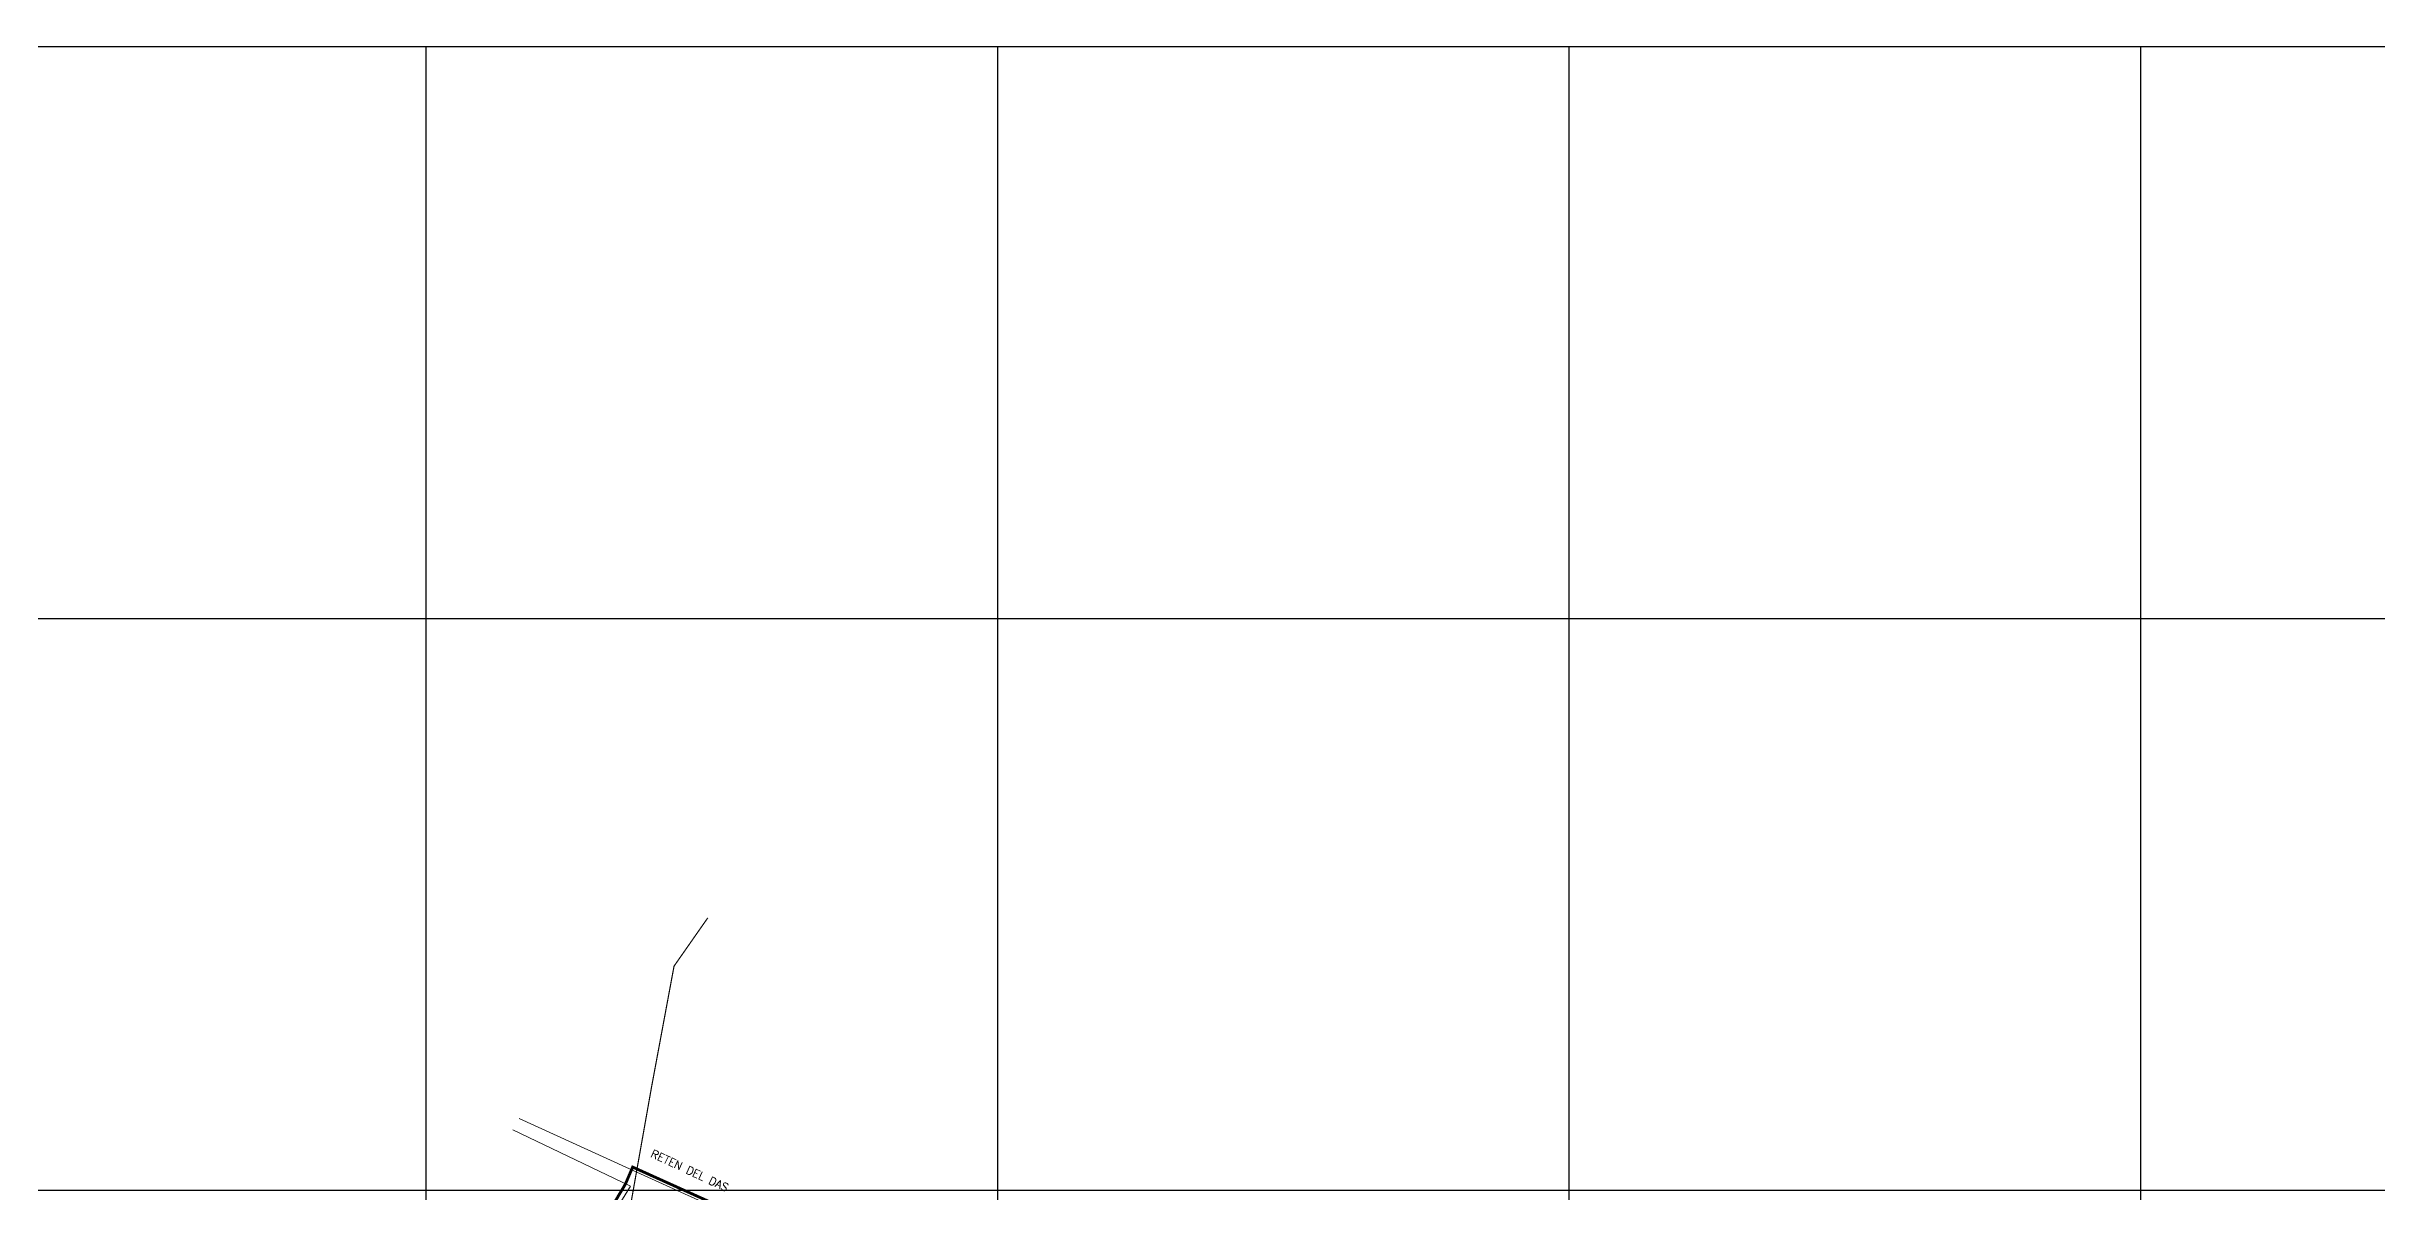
# Model space of a CAD drawing. Header units: millimetres. Extents: x 1479 to 6479, y -838 to 6662.
# Drawn here: x 3148 to 5185, y 5661 to 6662 of the extents above; entities that cross this region are included whole.
import ezdxf

# ---------------------------------------------------------------- set-up
doc = ezdxf.new("R2010")
doc.units = ezdxf.units.MM
doc.linetypes.add('ACAD_ISO05W100', pattern=[34, 24, -3, 0.5, -3, 0.5, -3])
doc.layers.add('MANZANAS', color=254, linetype='Continuous', lineweight=5)
doc.layers.add('Residencial', color=6, linetype='Continuous', lineweight=20)
for name, color, linetype in [('OUEBRADAS', 4, 'ACAD_ISO05W100'), ('Rejilla', 9, 'Continuous'), ('TEXTOSITIOS', 7, 'Continuous')]:
    doc.layers.add(name, color=color, linetype=linetype)
doc.styles.add('60', font='romans.shx', dxfattribs={"height": 5.44})

msp = doc.modelspace()

# ---------------------------------------------------------------- linework, layer by layer
at = {"layer": 'MANZANAS'}
for points in [[(3555.5, 5715.1), (3658.3, 5665.6), (3639.7, 5635.4)], [(3654.3, 5682.2), (3560.8, 5724.9)], [(4092.6, 5510.5), (4032.4, 5384.5), (4008.1, 5367.4), (3973.7, 5436.9), (3925.4, 5540.9), (3874.3, 5582.4), (3654.3, 5682.2)]]:
    msp.add_lwpolyline(points, dxfattribs=at)
at = {"layer": 'OUEBRADAS', "const_width": 1}
msp.add_lwpolyline([(3663.3, 5398.1), (3653.9, 5417.1), (3637.4, 5477.3), (3642.4, 5537.4), (3649.9, 5601.3), (3676.7, 5752.3), (3696.4, 5858.1), (3725.9, 5900.3)], dxfattribs=at)
at = {"layer": 'Rejilla'}
for p, q in [((1479.2, 6662.2), (5979.2, 6662.2)), ((1479.2, 6662.2), (6479.2, 6662.2)), ((1479.2, 6662.2), (6479.2, 6662.2)), ((3479.2, 6662.2), (3479.2, -337.8)), ((3479.2, 6662.2), (3479.2, -837.8)), ((3979.2, 6662.2), (3979.2, -337.8)), ((3979.2, 6662.2), (3979.2, -837.8)), ((4479.2, 6662.2), (4479.2, -337.8)), ((4479.2, 6662.2), (4479.2, -837.8)), ((4979.2, 6662.2), (4979.2, -337.8)), ((4979.2, 6662.2), (4979.2, -837.8)), ((1479.2, 6162.2), (5979.2, 6162.2)), ((1479.2, 6162.2), (5979.2, 6162.2)), ((1479.2, 6162.2), (6479.2, 6162.2)), ((1479.2, 6162.2), (6479.2, 6162.2)), ((1479.2, 5662.2), (5979.2, 5662.2)), ((1479.2, 5662.2), (6479.2, 5662.2))]:
    msp.add_line(p, q, dxfattribs=at)
at = {"layer": 'Residencial'}
msp.add_lwpolyline([(3883.7, 5581.6, 2.5, 2.5, 0), (3660.2, 5682.4, 2.5, 2.5, 0), (3653.9, 5667.6, 2.5, 2.5, 0), (3636, 5637.5, 2.5, 2.5, 0)], format="xyseb", dxfattribs=at)

# ---------------------------------------------------------------- texts
at = {"layer": 'TEXTOSITIOS', "style": '60'}
msp.add_text('RETEN DEL DAS', height=7, rotation=335, dxfattribs=at).set_placement((3675.4, 5691.7))

doc.saveas('drawing.dxf')
